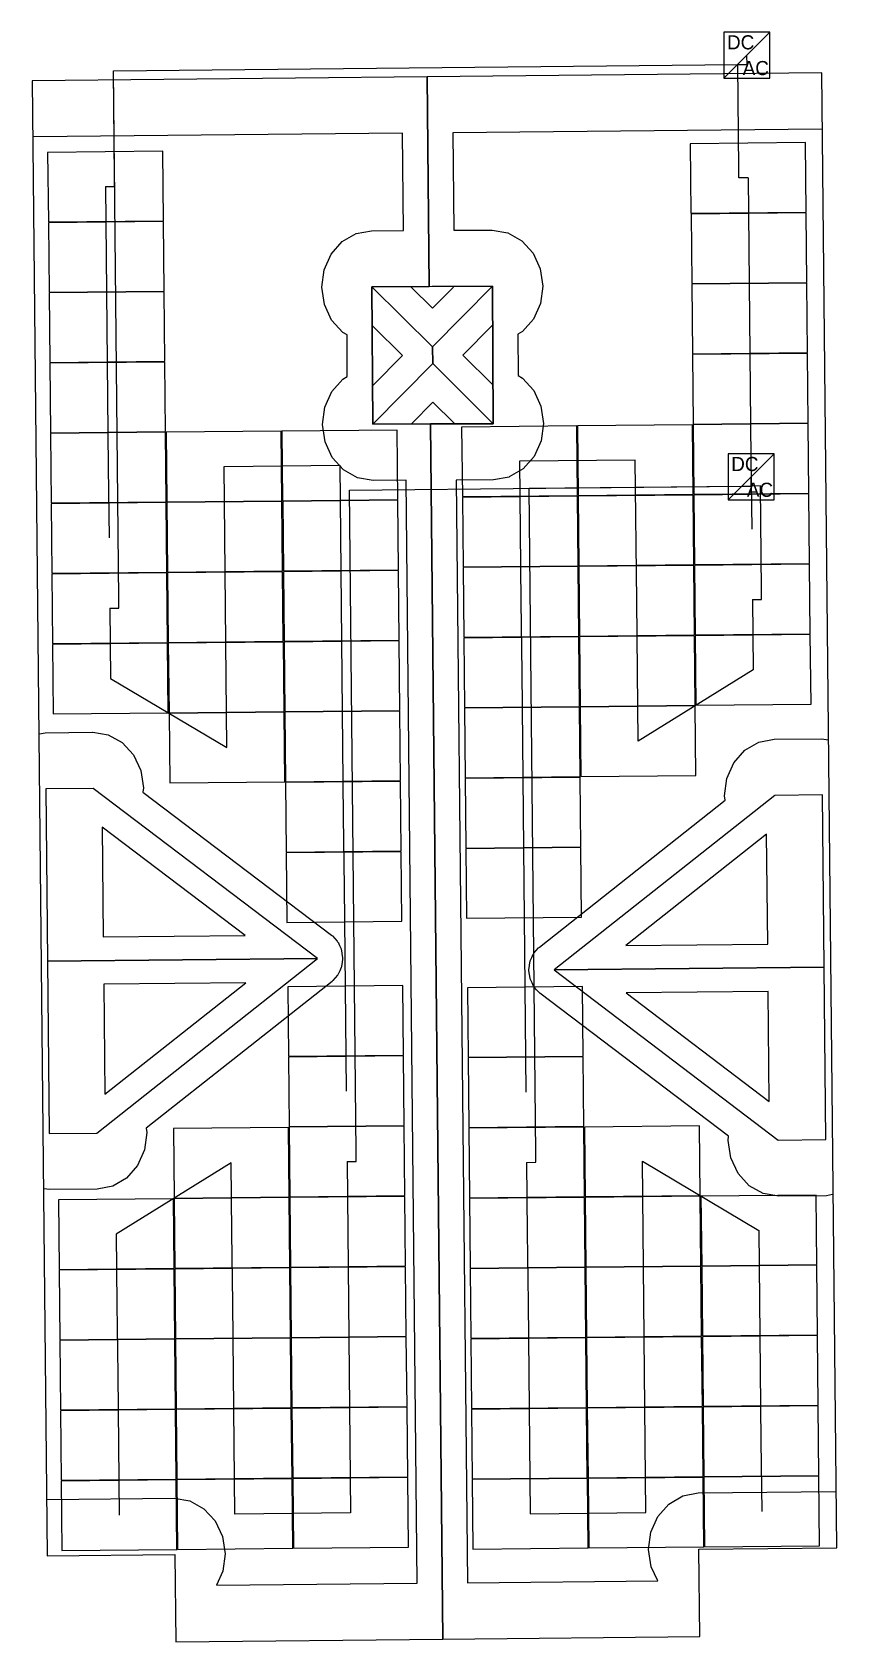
# Model space of a CAD drawing. Header units: feet. Extents: x -14.3 to 28.8, y -46.3 to 39.8.
import ezdxf

# ---------------------------------------------------------------- set-up
doc = ezdxf.new("R2010")
doc.units = ezdxf.units.FT
for name, color, linetype in [('Buildings', 7, 'CONTINUOUS'), ('Connections', 7, 'CONTINUOUS'), ('Inverters', 7, 'CONTINUOUS'), ('Modules', 7, 'CONTINUOUS'), ('Setbacks', 7, 'CONTINUOUS'), ('Strings', 7, 'CONTINUOUS')]:
    doc.layers.add(name, color=color, linetype=linetype)

msp = doc.modelspace()

# ---------------------------------------------------------------- linework, layer by layer
at = {"layer": 'Buildings', "color": 252}
for p, q in [((6.84, 37.401), (-14.286, 37.189)), ((-14.286, 37.189), (-13.493, -41.69)), ((27.965, 37.613), (6.84, 37.401)), ((6.952, 26.185), (6.84, 37.401)), ((6.84, 37.401), (6.952, 26.185)), ((28.758, -41.265), (27.965, 37.613)), ((10.345, 26.202), (3.892, 26.169)), ((3.892, 26.169), (6.952, 26.185)), ((3.929, 18.82), (3.892, 26.169)), ((3.892, 26.169), (7.134, 22.959)), ((3.892, 26.169), (3.929, 18.82)), ((7.134, 22.959), (3.892, 26.169)), ((6.952, 26.185), (10.345, 26.202)), ((10.345, 26.202), (7.134, 22.959)), ((7.134, 22.959), (10.345, 26.202)), ((10.382, 18.853), (10.345, 26.202)), ((10.345, 26.202), (10.382, 18.853)), ((7.134, 22.959), (7.139, 22.063)), ((7.139, 22.063), (7.134, 22.959)), ((7.139, 22.063), (3.929, 18.82)), ((3.929, 18.82), (7.139, 22.063)), ((10.382, 18.853), (7.139, 22.063)), ((7.139, 22.063), (10.382, 18.853)), ((3.929, 18.82), (10.382, 18.853)), ((7.026, 18.836), (3.929, 18.82)), ((10.382, 18.853), (7.026, 18.836)), ((7.679, -46.153), (7.026, 18.836)), ((7.026, 18.836), (7.679, -46.153)), ((-11.021, -0.652), (-13.564, -0.677)), ((-13.564, -0.677), (-13.472, -9.894)), ((0.977, -9.749), (-11.021, -0.652)), ((25.442, -1.029), (13.63, -10.365)), ((27.986, -1.003), (25.442, -1.029)), ((28.078, -10.22), (27.986, -1.003)), ((-13.472, -9.894), (0.977, -9.749)), ((0.977, -9.749), (-13.472, -9.894)), ((-13.472, -9.894), (-13.379, -19.111)), ((-10.836, -19.085), (0.977, -9.749)), ((28.078, -10.22), (13.63, -10.365)), ((13.63, -10.365), (28.078, -10.22)), ((28.171, -19.436), (28.078, -10.22)), ((13.63, -10.365), (25.628, -19.462)), ((-13.379, -19.111), (-10.836, -19.085)), ((25.628, -19.462), (28.171, -19.436)), ((21.376, -41.339), (28.758, -41.265)), ((-13.493, -41.69), (-6.652, -41.621)), ((-6.652, -41.621), (-6.605, -46.296)), ((21.423, -46.014), (21.376, -41.339)), ((-6.605, -46.296), (7.679, -46.153)), ((7.679, -46.153), (21.423, -46.014))]:
    msp.add_line(p, q, dxfattribs=at)
at = {"layer": 'Connections', "color": 91}
for p, q in [((-9.935, 37.727), (23.465, 38.063)), ((-9.933, 37.727), (23.465, 38.063)), ((23.519, 32.488), (23.463, 38.063)), ((23.463, 38.063), (23.465, 38.063)), ((23.465, 38.063), (23.957, 38.068)), ((23.465, 38.063), (23.957, 38.068)), ((23.465, 38.063), (23.957, 38.068)), ((23.957, 38.068), (23.952, 38.56)), ((23.957, 38.068), (23.952, 38.56)), ((23.957, 38.068), (23.952, 38.56)), ((-9.651, 9.478), (-9.935, 37.727)), ((-9.875, 32.03), (-9.933, 37.727)), ((-9.87, 31.538), (-9.875, 32.03)), ((23.524, 31.996), (23.519, 32.488)), ((24.016, 32.001), (23.524, 31.996)), ((-10.362, 31.533), (-9.87, 31.538)), ((2.688, 15.3), (23.689, 15.511)), ((12.294, 15.396), (23.689, 15.511)), ((23.689, 15.511), (24.181, 15.516)), ((23.689, 15.511), (24.181, 15.516)), ((24.181, 15.516), (24.176, 16.008)), ((24.181, 15.516), (24.176, 16.008)), ((24.181, 15.516), (24.176, 16.008)), ((24.673, 15.521), (24.181, 15.516)), ((24.674, 15.521), (24.673, 15.521)), ((24.73, 9.945), (24.674, 15.521)), ((3.044, -20.109), (2.688, 15.3)), ((12.651, -20.16), (12.294, 15.396)), ((-9.646, 8.986), (-9.651, 9.478)), ((24.735, 9.453), (24.73, 9.945)), ((-10.138, 8.981), (-9.646, 8.986)), ((24.243, 9.448), (24.735, 9.453)), ((2.556, -20.606), (3.048, -20.601)), ((3.048, -20.601), (3.044, -20.109)), ((12.164, -20.657), (12.656, -20.652)), ((12.656, -20.652), (12.651, -20.16))]:
    msp.add_line(p, q, dxfattribs=at)
at = {"layer": 'Inverters'}
for p, q in [((25.182, 39.79), (22.721, 39.79)), ((22.721, 39.79), (22.721, 37.33)), ((22.721, 37.33), (25.182, 39.79)), ((25.182, 37.33), (25.182, 39.79)), ((22.721, 37.33), (25.182, 37.33)), ((25.406, 17.238), (22.946, 17.238)), ((22.946, 17.238), (22.946, 14.777)), ((22.946, 14.777), (25.406, 17.238)), ((25.406, 14.777), (25.406, 17.238)), ((22.946, 14.777), (25.406, 14.777))]:
    msp.add_line(p, q, dxfattribs=at)
at = {"layer": 'Modules', "color": 254}
for p, q in [((27.074, 33.89), (20.92, 33.828)), ((20.92, 33.828), (20.957, 30.111)), ((27.112, 30.173), (27.074, 33.89)), ((-7.304, 33.423), (-13.458, 33.361)), ((-13.458, 33.361), (-13.421, 29.644)), ((-7.267, 29.706), (-7.304, 33.423)), ((20.957, 30.111), (27.112, 30.173)), ((-13.421, 29.644), (-7.267, 29.706)), ((-7.266, 29.665), (-13.42, 29.603)), ((-13.42, 29.603), (-13.383, 25.886)), ((-7.229, 25.948), (-7.266, 29.665)), ((27.112, 30.128), (20.958, 30.066)), ((20.958, 30.066), (20.995, 26.349)), ((27.15, 26.411), (27.112, 30.128)), ((-7.231, 25.906), (-13.385, 25.845)), ((-13.385, 25.845), (-13.348, 22.128)), ((-13.383, 25.886), (-7.229, 25.948)), ((-7.194, 22.189), (-7.231, 25.906)), ((20.995, 26.349), (27.15, 26.411)), ((27.15, 26.37), (20.996, 26.308)), ((20.996, 26.308), (21.033, 22.591)), ((27.187, 22.653), (27.15, 26.37)), ((21.033, 22.591), (27.187, 22.653)), ((27.188, 22.612), (21.034, 22.55)), ((21.034, 22.55), (21.071, 18.833)), ((27.225, 18.895), (27.188, 22.612)), ((-13.348, 22.128), (-7.194, 22.189)), ((-7.193, 22.148), (-13.348, 22.086)), ((-13.348, 22.086), (-13.31, 18.369)), ((-7.156, 18.431), (-7.193, 22.148)), ((-13.31, 18.369), (-7.156, 18.431)), ((-7.155, 18.39), (-13.31, 18.328)), ((-13.31, 18.328), (-13.272, 14.611)), ((-7.118, 14.673), (-7.155, 18.39)), ((-0.961, 18.452), (-7.115, 18.39)), ((-7.115, 18.39), (-7.078, 14.673)), ((-0.924, 14.735), (-0.961, 18.452)), ((5.23, 18.514), (-0.924, 18.452)), ((-0.924, 18.452), (-0.887, 14.735)), ((5.267, 14.797), (5.23, 18.514)), ((14.843, 18.73), (8.689, 18.668)), ((8.689, 18.668), (8.726, 14.951)), ((14.881, 15.013), (14.843, 18.73)), ((21.035, 18.792), (14.88, 18.73)), ((14.88, 18.73), (14.918, 15.013)), ((21.072, 15.075), (21.035, 18.792)), ((21.071, 18.833), (27.225, 18.895)), ((27.226, 18.854), (21.072, 18.792)), ((21.072, 18.792), (21.109, 15.075)), ((27.263, 15.137), (27.226, 18.854)), ((-13.272, 14.611), (-7.118, 14.673)), ((-0.926, 14.694), (-7.081, 14.632)), ((-7.078, 14.673), (-0.924, 14.735)), ((-0.889, 10.977), (-0.926, 14.694)), ((-0.887, 14.735), (5.267, 14.797)), ((5.268, 14.756), (-0.886, 14.694)), ((-0.886, 14.694), (-0.849, 10.977)), ((5.305, 11.039), (5.268, 14.756)), ((8.726, 14.951), (14.881, 15.013)), ((14.881, 14.972), (8.727, 14.91)), ((8.727, 14.91), (8.764, 11.193)), ((14.919, 11.255), (14.881, 14.972)), ((14.918, 15.013), (21.072, 15.075)), ((21.073, 15.034), (14.918, 14.972)), ((14.918, 14.972), (14.956, 11.255)), ((21.11, 11.317), (21.073, 15.034)), ((21.109, 15.075), (27.263, 15.137)), ((27.264, 15.096), (21.109, 15.034)), ((21.109, 15.034), (21.147, 11.317)), ((27.301, 11.379), (27.264, 15.096)), ((-7.117, 14.632), (-13.272, 14.57)), ((-13.272, 14.57), (-13.234, 10.853)), ((-7.08, 10.915), (-7.117, 14.632)), ((-7.081, 14.632), (-7.043, 10.915)), ((8.764, 11.193), (14.919, 11.255)), ((14.919, 11.214), (8.765, 11.152)), ((14.957, 7.497), (14.919, 11.214)), ((14.956, 11.255), (21.11, 11.317)), ((21.11, 11.276), (14.956, 11.214)), ((14.956, 11.214), (14.993, 7.497)), ((21.148, 7.559), (21.11, 11.276)), ((21.147, 11.317), (27.301, 11.379)), ((27.302, 11.338), (21.147, 11.276)), ((21.147, 11.276), (21.185, 7.559)), ((27.339, 7.621), (27.302, 11.338)), ((-13.234, 10.853), (-7.08, 10.915)), ((-7.08, 10.87), (-13.234, 10.808)), ((-13.234, 10.808), (-13.197, 7.091)), ((-7.042, 7.153), (-7.08, 10.87)), ((-7.043, 10.915), (-0.889, 10.977)), ((-0.888, 10.932), (-7.043, 10.87)), ((-7.043, 10.87), (-7.005, 7.153)), ((-0.851, 7.215), (-0.888, 10.932)), ((-0.849, 10.977), (5.305, 11.039)), ((5.306, 10.994), (-0.848, 10.933)), ((-0.848, 10.933), (-0.811, 7.216)), ((5.343, 7.277), (5.306, 10.994)), ((8.765, 11.152), (8.802, 7.435)), ((-13.197, 7.091), (-7.042, 7.153)), ((-7.042, 7.112), (-13.196, 7.05)), ((-13.196, 7.05), (-13.159, 3.333)), ((-7.004, 3.395), (-7.042, 7.112)), ((-7.005, 7.153), (-0.851, 7.215)), ((-0.85, 7.174), (-7.005, 7.112)), ((-7.005, 7.112), (-6.967, 3.395)), ((-0.813, 3.457), (-0.85, 7.174)), ((-0.811, 7.216), (5.343, 7.277)), ((5.344, 7.236), (-0.811, 7.174)), ((-0.811, 7.174), (-0.773, 3.457)), ((5.381, 3.519), (5.344, 7.236)), ((8.802, 7.435), (14.957, 7.497)), ((14.957, 7.452), (8.803, 7.39)), ((8.803, 7.39), (8.84, 3.673)), ((14.994, 3.735), (14.957, 7.452)), ((14.993, 7.497), (21.148, 7.559)), ((21.148, 7.514), (14.994, 7.452)), ((14.994, 7.452), (15.031, 3.735)), ((21.186, 3.797), (21.148, 7.514)), ((21.185, 7.559), (27.339, 7.621)), ((27.34, 7.576), (21.185, 7.514)), ((21.185, 7.514), (21.223, 3.797)), ((27.377, 3.859), (27.34, 7.576)), ((-6.967, 3.395), (-0.813, 3.457)), ((-0.773, 3.457), (5.381, 3.519)), ((5.382, 3.478), (-0.773, 3.416)), ((5.419, -0.239), (5.382, 3.478)), ((8.84, 3.673), (14.994, 3.735)), ((14.995, 3.694), (8.841, 3.632)), ((8.841, 3.632), (8.878, -0.085)), ((15.032, -0.023), (14.995, 3.694)), ((15.031, 3.735), (21.186, 3.797)), ((21.186, 3.756), (15.032, 3.694)), ((15.032, 3.694), (15.069, -0.023)), ((21.224, 0.039), (21.186, 3.756)), ((21.223, 3.797), (27.377, 3.859)), ((-13.159, 3.333), (-7.004, 3.395)), ((-0.813, 3.416), (-6.967, 3.354)), ((-6.967, 3.354), (-6.929, -0.363)), ((-0.775, -0.301), (-0.813, 3.416)), ((-0.773, 3.416), (-0.735, -0.301)), ((15.069, -0.023), (21.224, 0.039)), ((-6.929, -0.363), (-0.775, -0.301)), ((5.417, -0.28), (-0.738, -0.342)), ((-0.738, -0.342), (-0.7, -4.059)), ((-0.735, -0.301), (5.419, -0.239)), ((5.454, -3.997), (5.417, -0.28)), ((8.878, -0.085), (15.032, -0.023)), ((15.033, -0.065), (8.879, -0.126)), ((8.879, -0.126), (8.916, -3.843)), ((15.07, -3.782), (15.033, -0.065)), ((-0.7, -4.059), (5.454, -3.997)), ((5.455, -4.038), (-0.7, -4.1)), ((-0.7, -4.1), (-0.662, -7.817)), ((5.492, -7.755), (5.455, -4.038)), ((8.916, -3.843), (15.07, -3.782)), ((15.071, -3.823), (8.916, -3.884)), ((8.916, -3.884), (8.954, -7.601)), ((15.108, -7.54), (15.071, -3.823)), ((8.954, -7.601), (15.108, -7.54)), ((-0.662, -7.817), (5.492, -7.755)), ((5.539, -11.2), (-0.615, -11.262)), ((-0.615, -11.262), (-0.578, -14.979)), ((5.576, -14.917), (5.539, -11.2)), ((15.149, -11.251), (8.995, -11.313)), ((8.995, -11.313), (9.033, -15.03)), ((15.187, -14.968), (15.149, -11.251)), ((-0.578, -14.979), (5.576, -14.917)), ((5.577, -14.958), (-0.577, -15.02)), ((-0.577, -15.02), (-0.54, -18.737)), ((5.614, -18.675), (5.577, -14.958)), ((15.184, -15.009), (9.03, -15.071)), ((9.03, -15.071), (9.067, -18.788)), ((9.033, -15.03), (15.187, -14.968)), ((15.222, -18.726), (15.184, -15.009)), ((-0.576, -18.782), (-6.731, -18.844)), ((-6.731, -18.844), (-6.693, -22.561)), ((-0.539, -22.499), (-0.576, -18.782)), ((-0.54, -18.737), (5.614, -18.675)), ((5.615, -18.716), (-0.539, -18.778)), ((-0.539, -18.778), (-0.502, -22.495)), ((5.652, -22.433), (5.615, -18.716)), ((9.067, -18.788), (15.222, -18.726)), ((15.222, -18.767), (9.068, -18.829)), ((9.068, -18.829), (9.105, -22.546)), ((15.26, -22.484), (15.222, -18.767)), ((21.417, -18.705), (15.262, -18.767)), ((15.262, -18.767), (15.3, -22.484)), ((21.454, -22.422), (21.417, -18.705)), ((-6.73, -22.602), (-12.884, -22.664)), ((-12.884, -22.664), (-12.847, -26.381)), ((-6.692, -26.319), (-6.73, -22.602)), ((-6.693, -22.561), (-0.539, -22.499)), ((-0.539, -22.54), (-6.693, -22.602)), ((-6.693, -22.602), (-6.655, -26.319)), ((-0.501, -26.257), (-0.539, -22.54)), ((-0.502, -22.495), (5.652, -22.433)), ((5.653, -22.478), (-0.502, -22.54)), ((-0.502, -22.54), (-0.464, -26.257)), ((5.69, -26.195), (5.653, -22.478)), ((9.105, -22.546), (15.26, -22.484)), ((15.26, -22.526), (9.106, -22.587)), ((9.106, -22.587), (9.143, -26.304)), ((15.298, -26.243), (15.26, -22.526)), ((15.3, -22.484), (21.454, -22.422)), ((21.454, -22.464), (15.3, -22.525)), ((15.3, -22.525), (15.337, -26.242)), ((21.492, -26.181), (21.454, -22.464)), ((27.646, -22.401), (21.491, -22.463)), ((21.491, -22.463), (21.529, -26.18)), ((27.683, -26.118), (27.646, -22.401)), ((-12.847, -26.381), (-6.692, -26.319)), ((-6.692, -26.36), (-12.846, -26.422)), ((-12.846, -26.422), (-12.809, -30.139)), ((-6.654, -30.077), (-6.692, -26.36)), ((-6.655, -26.319), (-0.501, -26.257)), ((-0.501, -26.298), (-6.655, -26.36)), ((-6.655, -26.36), (-6.618, -30.077)), ((-0.463, -30.015), (-0.501, -26.298)), ((-0.464, -26.257), (5.69, -26.195)), ((5.691, -26.236), (-0.464, -26.298)), ((-0.464, -26.298), (-0.426, -30.015)), ((5.728, -29.953), (5.691, -26.236)), ((9.143, -26.304), (15.298, -26.243)), ((15.298, -26.284), (9.144, -26.346)), ((9.144, -26.346), (9.181, -30.063)), ((15.336, -30.001), (15.298, -26.284)), ((21.489, -26.222), (15.335, -26.284)), ((15.335, -26.284), (15.372, -30.001)), ((15.337, -26.242), (21.492, -26.181)), ((21.527, -29.939), (21.489, -26.222)), ((21.529, -26.18), (27.683, -26.118)), ((27.684, -26.16), (21.529, -26.221)), ((21.529, -26.221), (21.567, -29.938)), ((27.721, -29.877), (27.684, -26.16)), ((-12.809, -30.139), (-6.654, -30.077)), ((-6.654, -30.119), (-12.808, -30.18)), ((-6.617, -33.836), (-6.654, -30.119)), ((-6.618, -30.077), (-0.463, -30.015)), ((-0.463, -30.056), (-6.617, -30.118)), ((-6.617, -30.118), (-6.58, -33.835)), ((-0.425, -33.773), (-0.463, -30.056)), ((-0.426, -30.015), (5.728, -29.953)), ((5.729, -29.994), (-0.426, -30.056)), ((-0.426, -30.056), (-0.388, -33.773)), ((5.766, -33.711), (5.729, -29.994)), ((9.181, -30.063), (15.336, -30.001)), ((15.336, -30.046), (9.182, -30.107)), ((9.182, -30.107), (9.219, -33.824)), ((15.373, -33.763), (15.336, -30.046)), ((15.372, -30.001), (21.527, -29.939)), ((21.527, -29.98), (15.373, -30.042)), ((15.373, -30.042), (15.41, -33.759)), ((21.565, -33.697), (21.527, -29.98)), ((21.567, -29.938), (27.721, -29.877)), ((27.721, -29.918), (21.567, -29.98)), ((21.567, -29.98), (21.604, -33.697)), ((27.759, -33.635), (27.721, -29.918)), ((-12.808, -30.18), (-12.771, -33.897)), ((-12.771, -33.897), (-6.617, -33.836)), ((-6.616, -33.877), (-12.77, -33.939)), ((-12.77, -33.939), (-12.733, -37.656)), ((-6.579, -37.594), (-6.616, -33.877)), ((-6.58, -33.835), (-0.425, -33.773)), ((-0.425, -33.815), (-6.579, -33.876)), ((-6.579, -33.876), (-6.542, -37.593)), ((-0.387, -37.532), (-0.425, -33.815)), ((-0.388, -33.773), (5.766, -33.711)), ((5.766, -33.753), (-0.388, -33.814)), ((-0.388, -33.814), (-0.351, -37.531)), ((5.804, -37.47), (5.766, -33.753)), ((9.219, -33.824), (15.373, -33.763)), ((15.374, -33.804), (9.22, -33.866)), ((9.22, -33.866), (9.257, -37.583)), ((15.411, -37.521), (15.374, -33.804)), ((15.41, -33.759), (21.565, -33.697)), ((21.565, -33.742), (15.411, -33.803)), ((15.411, -33.803), (15.448, -37.52)), ((21.603, -37.459), (21.565, -33.742)), ((21.604, -33.697), (27.759, -33.635)), ((27.759, -33.679), (21.605, -33.741)), ((21.605, -33.741), (21.642, -37.458)), ((27.797, -37.396), (27.759, -33.679)), ((-12.733, -37.656), (-6.579, -37.594)), ((-6.578, -37.635), (-12.733, -37.697)), ((-12.733, -37.697), (-12.695, -41.414)), ((-6.541, -41.352), (-6.578, -37.635)), ((-6.542, -37.593), (-0.387, -37.532)), ((-0.387, -37.573), (-6.541, -37.635)), ((-6.541, -37.635), (-6.504, -41.352)), ((-0.35, -41.29), (-0.387, -37.573)), ((-0.351, -37.531), (5.804, -37.47)), ((5.804, -37.511), (-0.35, -37.573)), ((-0.35, -37.573), (-0.313, -41.29)), ((5.842, -41.228), (5.804, -37.511)), ((9.257, -37.583), (15.411, -37.521)), ((15.412, -37.562), (9.258, -37.624)), ((9.258, -37.624), (9.295, -41.341)), ((15.449, -41.279), (15.412, -37.562)), ((15.448, -37.52), (21.603, -37.459)), ((21.603, -37.5), (15.449, -37.562)), ((15.449, -37.562), (15.486, -41.279)), ((21.64, -41.217), (21.603, -37.5)), ((21.642, -37.458), (27.797, -37.396)), ((27.797, -37.438), (21.643, -37.499)), ((21.643, -37.499), (21.68, -41.216)), ((27.835, -41.155), (27.797, -37.438)), ((-6.504, -41.352), (-0.35, -41.29)), ((-0.313, -41.29), (5.842, -41.228)), ((9.295, -41.341), (15.449, -41.279)), ((15.486, -41.279), (21.64, -41.217)), ((21.68, -41.216), (27.835, -41.155)), ((-12.695, -41.414), (-6.541, -41.352))]:
    msp.add_line(p, q, dxfattribs=at)
at = {"layer": 'Setbacks', "color": 2}
for p, q in [((27.962, 34.61), (8.214, 34.411)), ((5.525, 34.384), (-14.223, 34.186)), ((5.578, 29.181), (5.525, 34.384)), ((8.214, 34.411), (8.267, 29.194)), ((1.709, 27.924), (2.298, 28.59)), ((2.298, 28.59), (2.298, 28.591)), ((2.298, 28.591), (2.299, 28.591)), ((2.299, 28.591), (3.044, 29.021)), ((3.044, 29.021), (3.044, 29.021)), ((3.044, 29.021), (3.045, 29.021)), ((3.045, 29.021), (3.873, 29.172)), ((3.873, 29.172), (3.874, 29.172)), ((3.874, 29.172), (5.578, 29.181)), ((8.267, 29.194), (10.326, 29.205)), ((10.326, 29.205), (10.327, 29.205)), ((10.327, 29.205), (11.157, 29.062)), ((11.157, 29.062), (11.157, 29.062)), ((11.157, 29.062), (11.158, 29.062)), ((11.158, 29.062), (11.908, 28.639)), ((11.908, 28.639), (11.909, 28.639)), ((11.909, 28.639), (11.909, 28.639)), ((11.909, 28.639), (12.506, 27.978)), ((1.332, 27.085), (1.708, 27.923)), ((1.708, 27.923), (1.709, 27.924)), ((1.708, 27.923), (1.708, 27.923)), ((12.506, 27.978), (12.507, 27.978)), ((12.507, 27.978), (12.507, 27.977)), ((12.507, 27.977), (12.893, 27.143)), ((1.206, 26.156), (1.332, 27.084)), ((1.332, 27.084), (1.332, 27.085)), ((12.893, 27.143), (12.893, 27.142)), ((12.893, 27.142), (13.03, 26.216)), ((1.206, 26.155), (1.206, 26.156)), ((1.343, 25.229), (1.206, 26.155)), ((5.988, 26.147), (7.124, 25.022)), ((7.124, 25.022), (8.249, 26.158)), ((13.03, 26.215), (12.905, 25.287)), ((13.03, 26.216), (13.03, 26.215)), ((1.343, 25.228), (1.343, 25.229)), ((1.729, 24.393), (1.343, 25.228)), ((12.904, 25.286), (12.528, 24.448)), ((12.905, 25.287), (12.904, 25.286)), ((1.73, 24.393), (1.729, 24.393)), ((2.327, 23.732), (1.73, 24.393)), ((1.73, 24.393), (1.73, 24.393)), ((10.322, 24.106), (8.751, 22.519)), ((12.528, 24.447), (11.938, 23.78)), ((12.528, 24.448), (12.528, 24.447)), ((12.528, 24.447), (12.528, 24.447)), ((2.328, 23.732), (2.327, 23.732)), ((2.328, 23.731), (2.328, 23.732)), ((2.56, 23.601), (2.328, 23.731)), ((2.571, 21.378), (2.56, 23.601)), ((5.522, 22.503), (3.935, 24.074)), ((11.938, 23.78), (11.702, 23.644)), ((11.702, 23.644), (11.713, 21.421)), ((11.938, 23.78), (11.938, 23.78)), ((11.938, 23.78), (11.938, 23.78)), ((3.951, 20.916), (5.522, 22.503)), ((8.751, 22.519), (10.338, 20.948)), ((1.746, 20.575), (2.335, 21.241)), ((2.335, 21.241), (2.335, 21.242)), ((2.335, 21.242), (2.336, 21.242)), ((2.336, 21.242), (2.571, 21.378)), ((11.713, 21.421), (11.945, 21.29)), ((11.945, 21.29), (11.946, 21.29)), ((11.946, 21.29), (11.946, 21.29)), ((11.946, 21.29), (12.543, 20.629)), ((1.369, 19.736), (1.745, 20.574)), ((1.745, 20.574), (1.746, 20.575)), ((1.745, 20.574), (1.745, 20.574)), ((7.149, 20), (6.024, 18.863)), ((8.286, 18.875), (7.149, 20)), ((12.543, 20.629), (12.544, 20.629)), ((12.544, 20.629), (12.544, 20.628)), ((12.544, 20.628), (12.93, 19.794)), ((1.243, 18.807), (1.369, 19.735)), ((1.369, 19.735), (1.369, 19.736)), ((12.93, 19.794), (12.93, 19.793)), ((12.93, 19.793), (13.067, 18.867)), ((1.243, 18.806), (1.243, 18.807)), ((1.38, 17.88), (1.243, 18.806)), ((13.067, 18.866), (12.942, 17.938)), ((13.067, 18.867), (13.067, 18.866)), ((1.38, 17.879), (1.38, 17.88)), ((1.766, 17.044), (1.38, 17.879)), ((12.941, 17.937), (12.565, 17.099)), ((12.942, 17.938), (12.941, 17.937)), ((1.767, 17.044), (1.766, 17.044)), ((2.364, 16.383), (1.767, 17.044)), ((1.767, 17.044), (1.767, 17.044)), ((2.365, 16.382), (2.364, 16.383)), ((3.116, 15.96), (2.365, 16.382)), ((2.365, 16.382), (2.365, 16.382)), ((11.975, 16.431), (11.229, 16.001)), ((12.565, 17.098), (11.975, 16.431)), ((11.975, 16.431), (11.975, 16.431)), ((11.975, 16.431), (11.975, 16.431)), ((12.565, 17.099), (12.565, 17.098)), ((12.565, 17.098), (12.565, 17.098)), ((3.117, 15.959), (3.116, 15.96)), ((3.116, 15.96), (3.116, 15.96)), ((3.946, 15.817), (3.117, 15.959)), ((3.947, 15.817), (3.946, 15.817)), ((5.712, 15.826), (3.947, 15.817)), ((6.305, -43.163), (5.712, 15.826)), ((10.4, 15.849), (8.401, 15.839)), ((8.401, 15.839), (8.994, -43.136)), ((11.228, 16), (10.4, 15.849)), ((10.4, 15.849), (10.4, 15.849)), ((11.229, 16.001), (11.228, 16)), ((11.229, 16.001), (11.229, 16.001)), ((-13.902, 2.268), (-13.595, 2.326)), ((-13.595, 2.326), (-13.594, 2.326)), ((-13.594, 2.326), (-11.051, 2.351)), ((-11.051, 2.351), (-11.05, 2.351)), ((-11.05, 2.351), (-10.22, 2.213)), ((-10.22, 2.213), (-10.219, 2.213)), ((-10.219, 2.213), (-10.219, 2.212)), ((-10.219, 2.212), (-9.467, 1.794)), ((-9.467, 1.794), (-9.467, 1.794)), ((-9.467, 1.794), (-9.466, 1.793)), ((-9.466, 1.793), (-8.866, 1.135)), ((23.84, 1.385), (24.583, 1.819)), ((24.583, 1.819), (24.584, 1.819)), ((24.584, 1.819), (25.411, 1.975)), ((24.584, 1.819), (24.584, 1.819)), ((25.411, 1.975), (25.412, 1.975)), ((25.412, 1.975), (27.956, 2)), ((27.956, 2), (27.956, 2)), ((27.956, 2), (28.291, 1.944)), ((-8.866, 1.135), (-8.866, 1.135)), ((-8.866, 1.135), (-8.865, 1.135)), ((-8.865, 1.135), (-8.476, 0.302)), ((23.252, 0.715), (23.839, 1.385)), ((23.839, 1.385), (23.839, 1.385)), ((23.839, 1.385), (23.84, 1.385)), ((-8.476, 0.302), (-8.476, 0.301)), ((-8.476, 0.301), (-8.335, -0.624)), ((22.879, -0.126), (23.251, 0.714)), ((23.251, 0.714), (23.252, 0.715)), ((23.252, 0.715), (23.252, 0.715)), ((-8.335, -0.625), (-8.365, -0.851)), ((-8.365, -0.851), (1.73, -8.505)), ((-8.335, -0.624), (-8.335, -0.625)), ((22.757, -1.055), (22.879, -0.127)), ((22.879, -0.127), (22.879, -0.126)), ((12.852, -9.137), (22.791, -1.281)), ((22.757, -1.056), (22.757, -1.055)), ((22.791, -1.281), (22.757, -1.056)), ((-2.885, -8.525), (-10.54, -2.72)), ((-10.54, -2.72), (-10.481, -8.601)), ((25.003, -3.106), (17.466, -9.063)), ((25.063, -8.987), (25.003, -3.106)), ((-10.481, -8.601), (-2.885, -8.525)), ((1.73, -8.505), (1.73, -8.506)), ((1.73, -8.506), (1.752, -8.529)), ((1.752, -8.529), (1.779, -8.545)), ((1.779, -8.545), (1.78, -8.545)), ((1.78, -8.545), (1.78, -8.545)), ((1.78, -8.545), (1.905, -8.689)), ((1.905, -8.689), (2.037, -8.827)), ((2.037, -8.827), (2.037, -8.827)), ((2.037, -8.827), (2.037, -8.827)), ((2.037, -8.827), (2.052, -8.857)), ((2.052, -8.857), (2.073, -8.882)), ((2.073, -8.882), (2.074, -8.882)), ((2.074, -8.882), (2.074, -8.883)), ((2.074, -8.883), (2.153, -9.063)), ((2.153, -9.063), (2.24, -9.239)), ((2.24, -9.239), (2.241, -9.24)), ((2.241, -9.24), (2.246, -9.273)), ((2.246, -9.273), (2.26, -9.304)), ((2.26, -9.304), (2.26, -9.305)), ((2.26, -9.305), (2.286, -9.503)), ((12.537, -9.495), (12.551, -9.465)), ((12.551, -9.465), (12.552, -9.464)), ((12.551, -9.465), (12.551, -9.465)), ((12.552, -9.464), (12.68, -9.324)), ((12.68, -9.324), (12.803, -9.178)), ((12.803, -9.178), (12.803, -9.177)), ((12.803, -9.177), (12.804, -9.177)), ((12.804, -9.177), (12.83, -9.161)), ((12.83, -9.161), (12.852, -9.137)), ((12.852, -9.137), (12.852, -9.137)), ((17.466, -9.063), (25.063, -8.987)), ((2.25, -10.233), (2.167, -10.411)), ((2.251, -10.232), (2.25, -10.233)), ((2.256, -10.199), (2.251, -10.232)), ((2.269, -10.168), (2.256, -10.199)), ((2.291, -9.968), (2.269, -10.167)), ((2.269, -10.167), (2.269, -10.168)), ((2.286, -9.503), (2.32, -9.7)), ((2.321, -9.77), (2.291, -9.968)), ((2.32, -9.701), (2.317, -9.735)), ((2.317, -9.735), (2.321, -9.769)), ((2.32, -9.7), (2.32, -9.701)), ((2.321, -9.769), (2.321, -9.77)), ((12.286, -10.344), (12.316, -10.146)), ((12.316, -10.146), (12.338, -9.947)), ((12.338, -9.946), (12.351, -9.915)), ((12.338, -9.947), (12.338, -9.946)), ((12.351, -9.915), (12.356, -9.881)), ((12.356, -9.88), (12.44, -9.703)), ((12.356, -9.881), (12.356, -9.88)), ((12.44, -9.703), (12.516, -9.521)), ((12.516, -9.52), (12.537, -9.495)), ((12.516, -9.521), (12.516, -9.52)), ((12.516, -9.52), (12.516, -9.52)), ((-2.86, -11.05), (-10.456, -11.126)), ((-10.456, -11.126), (-10.397, -17.007)), ((-10.397, -17.007), (-2.86, -11.05)), ((1.754, -10.977), (-8.184, -18.832)), ((1.755, -10.977), (1.754, -10.977)), ((1.777, -10.953), (1.755, -10.977)), ((1.803, -10.936), (1.777, -10.953)), ((1.804, -10.936), (1.803, -10.936)), ((1.927, -10.789), (1.804, -10.936)), ((1.804, -10.936), (1.804, -10.936)), ((2.055, -10.649), (1.927, -10.789)), ((2.07, -10.618), (2.055, -10.648)), ((2.055, -10.648), (2.055, -10.649)), ((2.055, -10.649), (2.055, -10.649)), ((2.09, -10.593), (2.07, -10.618)), ((2.091, -10.593), (2.09, -10.593)), ((2.167, -10.411), (2.091, -10.593)), ((2.091, -10.593), (2.091, -10.593)), ((12.29, -10.378), (12.286, -10.344)), ((12.286, -10.344), (12.286, -10.344)), ((12.286, -10.412), (12.29, -10.378)), ((12.286, -10.413), (12.286, -10.412)), ((12.321, -10.61), (12.286, -10.413)), ((12.347, -10.809), (12.321, -10.61)), ((12.347, -10.81), (12.347, -10.809)), ((12.36, -10.84), (12.347, -10.81)), ((12.366, -10.874), (12.36, -10.84)), ((12.366, -10.875), (12.366, -10.874)), ((12.453, -11.051), (12.366, -10.875)), ((12.533, -11.231), (12.453, -11.051)), ((12.533, -11.232), (12.533, -11.231)), ((12.533, -11.231), (12.533, -11.231)), ((12.555, -11.256), (12.533, -11.232)), ((12.57, -11.286), (12.555, -11.256)), ((12.57, -11.287), (12.57, -11.286)), ((12.57, -11.286), (12.57, -11.286)), ((12.701, -11.424), (12.57, -11.287)), ((12.827, -11.568), (12.701, -11.424)), ((12.827, -11.569), (12.827, -11.568)), ((12.828, -11.569), (12.827, -11.569)), ((12.855, -11.585), (12.828, -11.569)), ((12.877, -11.608), (12.855, -11.585)), ((22.972, -19.262), (12.877, -11.608)), ((12.877, -11.608), (12.877, -11.608)), ((25.088, -11.512), (17.492, -11.589)), ((17.492, -11.589), (25.147, -17.393)), ((25.147, -17.393), (25.088, -11.512)), ((-8.184, -18.832), (-8.15, -19.058)), ((-8.15, -19.058), (-8.272, -19.987)), ((-8.15, -19.058), (-8.15, -19.058)), ((22.942, -19.488), (22.972, -19.262)), ((22.942, -19.489), (22.942, -19.488)), ((23.083, -20.415), (22.942, -19.489)), ((-8.272, -19.988), (-8.645, -20.828)), ((-8.272, -19.987), (-8.272, -19.988)), ((23.083, -20.416), (23.083, -20.415)), ((23.472, -21.248), (23.083, -20.416)), ((-9.233, -21.499), (-9.976, -21.932)), ((-9.232, -21.499), (-9.233, -21.499)), ((-8.645, -20.829), (-9.232, -21.498)), ((-9.232, -21.498), (-9.232, -21.499)), ((-8.645, -20.828), (-8.645, -20.828)), ((-8.645, -20.828), (-8.645, -20.829)), ((23.472, -21.249), (23.472, -21.248)), ((23.473, -21.249), (23.472, -21.249)), ((24.073, -21.907), (23.473, -21.249)), ((-13.349, -22.114), (-13.658, -22.062)), ((-10.805, -22.088), (-13.349, -22.114)), ((-13.349, -22.114), (-13.349, -22.114)), ((-9.977, -21.933), (-10.805, -22.088)), ((-10.805, -22.088), (-10.805, -22.088)), ((-9.976, -21.932), (-9.977, -21.933)), ((-9.977, -21.933), (-9.977, -21.933)), ((24.074, -21.907), (24.073, -21.907)), ((24.073, -21.907), (24.073, -21.907)), ((24.826, -22.326), (24.074, -21.907)), ((24.827, -22.326), (24.826, -22.326)), ((24.826, -22.326), (24.826, -22.326)), ((25.657, -22.465), (24.827, -22.326)), ((28.535, -22.377), (28.202, -22.439)), ((25.658, -22.465), (25.657, -22.465)), ((28.201, -22.439), (25.658, -22.465)), ((28.202, -22.439), (28.201, -22.439)), ((-13.491, -38.686), (-6.683, -38.618)), ((-6.683, -38.618), (-6.682, -38.618)), ((-6.682, -38.618), (-5.852, -38.757)), ((19.773, -38.926), (20.517, -38.492)), ((20.517, -38.492), (20.517, -38.492)), ((20.517, -38.492), (20.518, -38.492)), ((20.518, -38.492), (21.345, -38.336)), ((21.345, -38.336), (21.346, -38.336)), ((21.346, -38.336), (28.695, -38.262)), ((-5.852, -38.757), (-5.851, -38.757)), ((-5.851, -38.757), (-5.851, -38.757)), ((-5.851, -38.757), (-5.099, -39.176)), ((-5.099, -39.176), (-5.098, -39.176)), ((-5.098, -39.176), (-5.098, -39.176)), ((-5.098, -39.176), (-4.498, -39.834)), ((18.813, -40.437), (19.185, -39.597)), ((19.185, -39.597), (19.186, -39.596)), ((19.186, -39.596), (19.773, -38.926)), ((19.186, -39.596), (19.186, -39.596)), ((19.773, -38.926), (19.773, -38.926)), ((19.773, -38.926), (19.773, -38.926)), ((-4.498, -39.834), (-4.497, -39.834)), ((-4.497, -39.834), (-4.497, -39.835)), ((-4.497, -39.835), (-4.108, -40.667)), ((18.691, -41.366), (18.813, -40.438)), ((18.813, -40.438), (18.813, -40.437)), ((-4.108, -40.667), (-4.107, -40.668)), ((-4.107, -40.668), (-3.967, -41.594)), ((-3.967, -41.595), (-4.089, -42.523)), ((-3.967, -41.594), (-3.967, -41.595)), ((18.691, -41.367), (18.691, -41.366)), ((18.831, -42.293), (18.691, -41.367)), ((-4.089, -42.524), (-4.42, -43.271)), ((-4.089, -42.523), (-4.089, -42.524)), ((8.994, -43.136), (19.178, -43.034)), ((19.178, -43.034), (18.831, -42.293)), ((18.831, -42.293), (18.831, -42.293)), ((-4.42, -43.271), (6.305, -43.163))]:
    msp.add_line(p, q, dxfattribs=at)
at = {"layer": 'Strings', "color": 11}
for p, q in [((24.016, 32.001), (24.054, 28.239)), ((-10.362, 31.533), (-10.325, 27.775)), ((-10.325, 27.775), (-10.29, 24.017)), ((24.054, 28.239), (24.13, 20.723)), ((-10.29, 24.017), (-10.252, 20.259)), ((24.13, 20.723), (24.167, 16.965)), ((-10.252, 20.259), (-10.214, 16.501)), ((-10.214, 16.501), (-10.176, 12.743)), ((-4.02, 16.563), (2.172, 16.625)), ((-3.985, 12.805), (-4.02, 16.563)), ((2.172, 16.625), (2.209, 12.867)), ((17.976, 16.902), (11.785, 16.84)), ((11.785, 16.84), (11.823, 13.082)), ((18.052, 9.386), (17.976, 16.902)), ((24.167, 16.965), (24.205, 13.206)), ((11.823, 13.082), (11.861, 9.324)), ((-3.947, 9.043), (-3.985, 12.805)), ((2.209, 12.867), (2.247, 9.105)), ((-10.138, 8.981), (-10.1, 5.223)), ((-3.909, 5.285), (-3.947, 9.043)), ((2.247, 9.105), (2.285, 5.347)), ((11.861, 9.324), (11.899, 5.562)), ((18.09, 5.624), (18.052, 9.386)), ((24.243, 9.448), (24.281, 5.686)), ((-10.1, 5.223), (-3.871, 1.527)), ((-3.871, 1.527), (-3.909, 5.285)), ((2.285, 5.347), (2.323, 1.589)), ((11.899, 5.562), (11.937, 1.804)), ((18.128, 1.866), (18.09, 5.624)), ((24.281, 5.686), (18.128, 1.866)), ((11.937, 1.804), (11.974, -1.954)), ((2.323, 1.589), (2.358, -2.169)), ((2.358, -2.169), (2.396, -5.928)), ((11.974, -1.954), (12.012, -5.712)), ((2.396, -5.928), (2.481, -13.09)), ((12.012, -5.712), (12.091, -13.141)), ((2.481, -13.09), (2.518, -16.848)), ((12.091, -13.141), (12.126, -16.899)), ((2.556, -20.606), (2.594, -24.368)), ((12.164, -20.657), (12.202, -24.415)), ((18.396, -24.353), (18.358, -20.595)), ((18.358, -20.595), (24.587, -24.291)), ((-3.635, -20.672), (-9.788, -24.492)), ((-3.597, -24.43), (-3.635, -20.672)), ((-9.788, -24.492), (-9.75, -28.25)), ((-3.559, -28.188), (-3.597, -24.43)), ((2.594, -24.368), (2.632, -28.126)), ((12.202, -24.415), (12.24, -28.173)), ((18.431, -28.111), (18.396, -24.353)), ((24.587, -24.291), (24.625, -28.049)), ((-9.75, -28.25), (-9.712, -32.008)), ((-3.521, -31.946), (-3.559, -28.188)), ((2.632, -28.126), (2.67, -31.884)), ((12.24, -28.173), (12.278, -31.935)), ((18.469, -31.869), (18.431, -28.111)), ((24.625, -28.049), (24.663, -31.807)), ((24.663, -31.807), (24.701, -35.569)), ((-9.712, -32.008), (-9.675, -35.766)), ((-3.483, -35.704), (-3.521, -31.946)), ((2.67, -31.884), (2.708, -35.642)), ((12.278, -31.935), (12.315, -35.693)), ((18.507, -35.631), (18.469, -31.869)), ((-9.675, -35.766), (-9.637, -39.524)), ((-3.445, -39.462), (-3.483, -35.704)), ((2.708, -35.642), (2.746, -39.4)), ((12.315, -35.693), (12.353, -39.451)), ((18.545, -39.389), (18.507, -35.631)), ((24.701, -35.569), (24.739, -39.327)), ((2.746, -39.4), (-3.445, -39.462)), ((12.353, -39.451), (18.545, -39.389))]:
    msp.add_line(p, q, dxfattribs=at)

# ---------------------------------------------------------------- texts
at = {"layer": 'Inverters'}
for s, p in [('DC', (22.885, 38.872)), ('AC', (23.722, 37.494)), ('DC', (23.11, 16.319)), ('AC', (23.947, 14.941))]:
    msp.add_text(s, height=0.7546, dxfattribs=at).set_placement(p)

doc.saveas('drawing.dxf')
